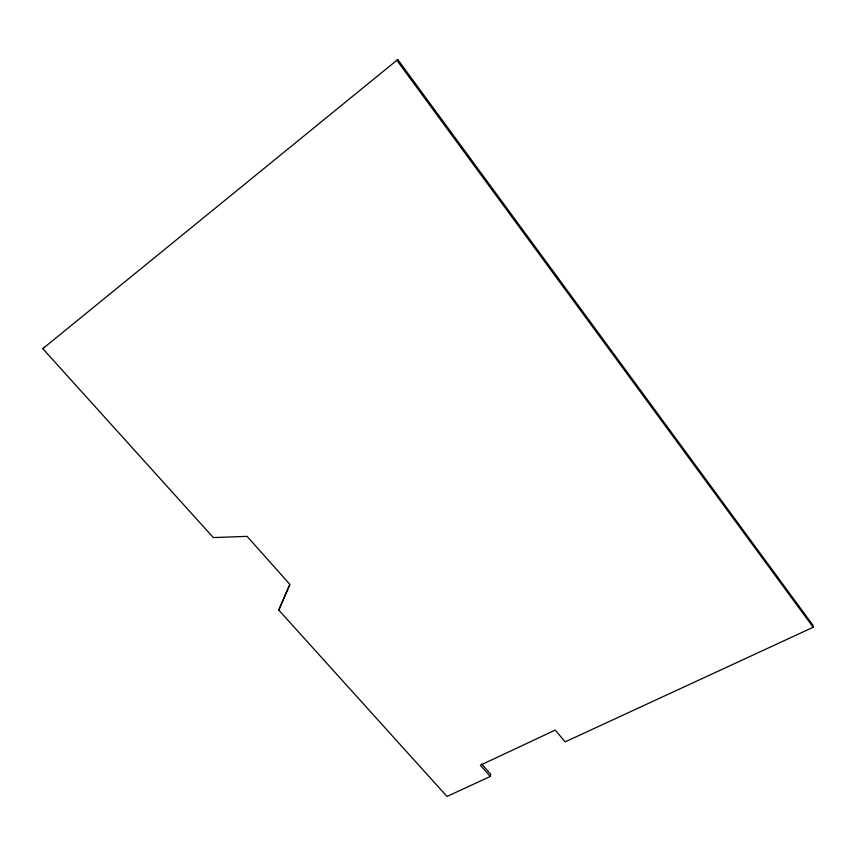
<?xml version="1.0" encoding="UTF-8"?>
<svg xmlns="http://www.w3.org/2000/svg" width="856" height="856" viewBox="0 0 856 856"><rect width="100%" height="100%" fill="white"/><g stroke="black" fill="none" stroke-linecap="round" stroke-linejoin="round"><path stroke-width="1.28" d="M44.448 347.279L42.8 348.67L213.326 537.579L247.084 536.37L289.82 584.295L278.778 610.093L447.014 796.465L490.274 776.478L490.734 774.295L481.65 763.991M289.735 584.894L278.778 610.093M813.2 627.255L812.9 625.137L397.762 59.535L396.852 60.327L813.2 627.255L565.185 741.863L555.223 730.093L480.344 765.221L490.274 776.478M42.8 348.67L397.762 59.535"/></g></svg>
